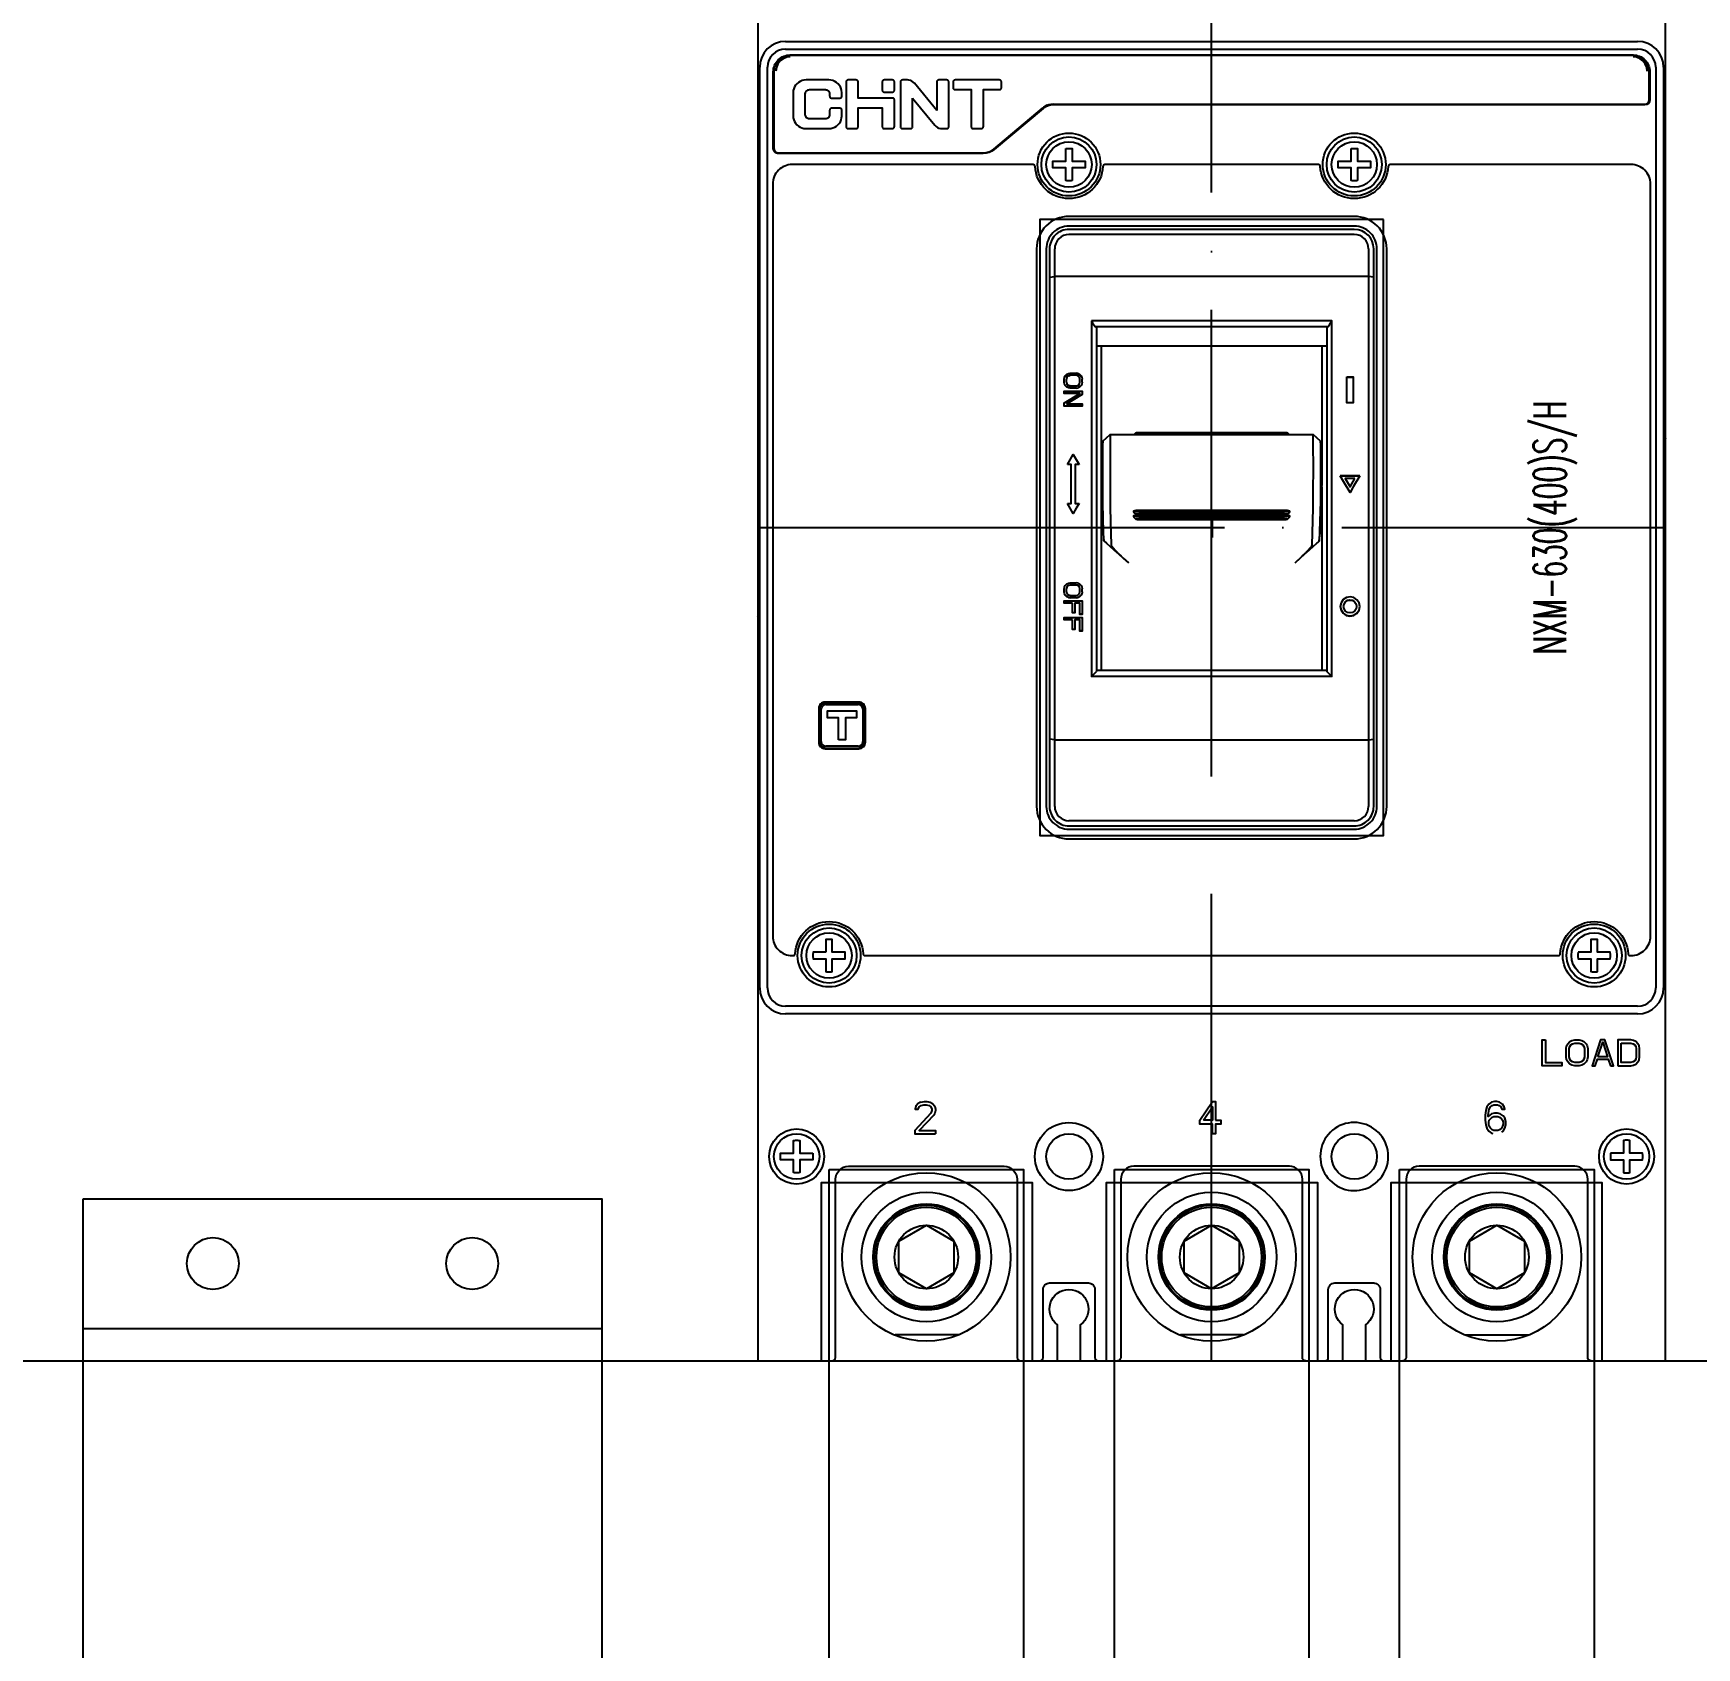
# Model space of a CAD drawing. Header units: millimetres. Extents: x 28713 to 59118, y -54378 to -19615.
# Drawn here: x 37760.6 to 38017.2, y -43842.1 to -43593.1 of the extents above; entities that cross this region are included whole.
import ezdxf

# ---------------------------------------------------------------- set-up
doc = ezdxf.new("R2010")
doc.units = ezdxf.units.MM
doc.header["$LTSCALE"] = 3
doc.linetypes.add('ACAD_ISO04W100', pattern=[30, 24, -3, 0, -3])
doc.linetypes.add('HIDDEN', pattern=[9.525, 6.35, -3.175])
for name, color, linetype in [('@.HIDDEN', 8, 'HIDDEN'), ('@.VISIBLE', 7, 'Continuous'), ('centerline', 6, 'ACAD_ISO04W100'), ('equipments', 2, 'Continuous'), ('TEXT', 7, 'Continuous')]:
    doc.layers.add(name, color=color, linetype=linetype)
doc.styles.add('Ann_w01', font='romans.shx', dxfattribs={"width": 0.6, "bigfont": 'chineset.shx'})

msp = doc.modelspace()

# ---------------------------------------------------------------- linework, layer by layer
at = {"layer": '@.HIDDEN', "linetype": 'HIDDEN'}
for p, q in [((37942.42, -43667.83), (37942.42, -43670.83)), ((37940.92, -43669.33), (37943.92, -43669.33))]:
    msp.add_line(p, q, dxfattribs=at)
at = {"layer": '@.VISIBLE'}
for p, q in [((37768.32, -43792.83), (37848.32, -43792.83)), ((37710.92, -43797.83), (38173.92, -43797.83))]:
    msp.add_line(p, q, dxfattribs=at)
for points in [[(37968.86, -43621.83), (37915.86, -43621.83), (37915.86, -43716.83), (37968.86, -43716.83)], [(37768.32, -43772.83), (37848.32, -43772.83), (37848.32, -44319.33), (37768.32, -44319.33)]]:
    msp.add_lwpolyline(points, close=True, dxfattribs=at)
at = {"layer": '@.VISIBLE', "color": 1}
msp.add_lwpolyline([(37883.36, -43768.33), (37913.36, -43768.33), (37913.36, -44329.33), (37883.36, -44329.33)], close=True, dxfattribs=at)
at = {"layer": '@.VISIBLE', "color": 2}
msp.add_lwpolyline([(37927.36, -43768.33), (37957.36, -43768.33), (37957.36, -44329.33), (37927.36, -44329.33)], close=True, dxfattribs=at)
at = {"layer": '@.VISIBLE', "color": 4}
msp.add_lwpolyline([(37971.36, -43768.33), (38001.36, -43768.33), (38001.36, -44329.33), (37971.36, -44329.33)], close=True, dxfattribs=at)
at = {"layer": '@.VISIBLE', "color": 2}
for centre in [(37788.32, -43782.83), (37828.32, -43782.83)]:
    msp.add_circle(centre, 4, dxfattribs=at)
at = {"layer": 'centerline'}
for p, q in [((37942.36, -43797.83), (37942.36, -43540.83)), ((37872.36, -43669.33), (38012.36, -43669.33))]:
    msp.add_line(p, q, dxfattribs=at)
at = {"layer": 'equipments'}
for p, q in [((37876.66, -43594.33), (38008.06, -43594.33)), ((37876.66, -43595.53), (38008.06, -43595.53)), ((37877.86, -43596.43), (37877.86, -43596.53)), ((37878.06, -43596.43), (37878.06, -43596.53)), ((37883.06, -43596.53), (37883.06, -43596.43)), ((37883.26, -43596.53), (37883.26, -43596.43)), ((37960.36, -43596.43), (37960.36, -43596.53)), ((37965.76, -43596.53), (37965.76, -43596.43)), ((37872.66, -43740.33), (37872.66, -43598.33)), ((37873.86, -43740.33), (37873.86, -43598.33)), ((38010.86, -43598.33), (38010.86, -43740.33)), ((38012.06, -43598.33), (38012.06, -43740.33)), ((37916.48, -43604.48), (37916.69, -43604.35)), ((37916.85, -43604.27), (37916.7, -43604.36)), ((37918.36, -43604.13), (37918.36, -43604.03)), ((37923.76, -43604.03), (37923.76, -43604.13)), ((38001.86, -43604.13), (38001.86, -43604.03)), ((38002.06, -43604.13), (38002.06, -43604.03)), ((38007.06, -43604.03), (38007.06, -43604.13)), ((38007.26, -43604.03), (38007.26, -43604.13)), ((37877.86, -43611.63), (37877.86, -43611.53)), ((37878.06, -43611.63), (37878.06, -43611.53)), ((37883.06, -43611.53), (37883.06, -43611.63)), ((37883.26, -43611.53), (37883.26, -43611.63)), ((37964.36, -43623.33), (37920.36, -43623.33)), ((37964.36, -43624.13), (37920.36, -43624.13)), ((37918.16, -43712.33), (37918.16, -43626.33)), ((37966.56, -43626.33), (37966.56, -43712.33)), ((37917.36, -43630.71), (37918.16, -43630.59)), ((37966.56, -43630.59), (37918.16, -43630.59)), ((37967.36, -43630.71), (37966.56, -43630.59)), ((37923.81, -43637.45), (37923.81, -43692.3)), ((37960.91, -43692.3), (37960.91, -43637.45)), ((37924.61, -43638.45), (37924.39, -43638.33)), ((37924.61, -43638.45), (37924.61, -43691.5)), ((37960.33, -43638.33), (37960.11, -43638.45)), ((37960.11, -43641.33), (37924.61, -43641.33)), ((37925.36, -43659.77), (37925.36, -43641.33)), ((37959.36, -43641.33), (37959.36, -43659.79)), ((37920.27, -43645.55), (37920.56, -43645.5)), ((37920.27, -43645.63), (37920.56, -43645.57)), ((37920.33, -43645.9), (37920.56, -43645.84)), ((37920.56, -43645.5), (37921.46, -43645.5)), ((37921.46, -43645.57), (37920.56, -43645.57)), ((37921.46, -43645.84), (37920.56, -43645.84)), ((37921.7, -43645.9), (37921.46, -43645.84)), ((37919.61, -43646.43), (37919.67, -43646.13)), ((37919.61, -43646.89), (37919.61, -43646.43)), ((37919.67, -43647.18), (37919.61, -43646.89)), ((37922.41, -43648.35), (37919.61, -43648.35)), ((37920.03, -43646.19), (37919.97, -43646.43)), ((37919.97, -43646.89), (37919.97, -43646.43)), ((37919.97, -43646.89), (37920.03, -43647.12)), ((37920.33, -43647.48), (37920.19, -43647.39)), ((37920.56, -43647.82), (37920.27, -43647.76)), ((37920.56, -43647.47), (37920.33, -43647.41)), ((37920.56, -43647.54), (37920.33, -43647.48)), ((37920.56, -43647.47), (37921.46, -43647.47)), ((37921.46, -43647.54), (37920.56, -43647.54)), ((37921.46, -43647.82), (37920.56, -43647.82)), ((37921.46, -43647.82), (37921.76, -43647.76)), ((37922.05, -43646.43), (37921.99, -43646.19)), ((37921.99, -43647.12), (37922.05, -43646.89)), ((37922.05, -43646.89), (37922.05, -43646.43)), ((37922.35, -43646.13), (37922.41, -43646.43)), ((37922.41, -43646.89), (37922.35, -43647.18)), ((37922.41, -43646.89), (37922.41, -43646.43)), ((37964.21, -43646.15), (37963.21, -43646.15)), ((37922.05, -43648.7), (37919.61, -43650.14)), ((37922.41, -43650.32), (37920.03, -43650.32)), ((37925.58, -43656), (37926.71, -43654.97)), ((37926.71, -43654.97), (37958.03, -43654.97)), ((37930.67, -43654.7), (37930.4, -43654.97)), ((37954.07, -43654.7), (37954.34, -43654.97)), ((37959.14, -43655.98), (37958.03, -43654.97)), ((37872.66, -43659.33), (37872.36, -43659.33)), ((37872.36, -43660.33), (37872.66, -43660.21)), ((37925.36, -43660.01), (37925.36, -43659.86)), ((37925.43, -43659.41), (37925.38, -43659.41)), ((37959.34, -43659.5), (37959.29, -43659.5)), ((37962.21, -43661.33), (37965.21, -43661.33)), ((37965.21, -43661.36), (37962.21, -43661.36)), ((38012.06, -43659.33), (38012.36, -43659.33)), ((38012.06, -43660.21), (38012.36, -43660.33)), ((37925.36, -43663.7), (37925.36, -43663.32)), ((37925.37, -43662.88), (37925.37, -43662.79)), ((37925.37, -43662.88), (37925.37, -43662.94)), ((37925.38, -43662.79), (37925.38, -43662.88)), ((37925.39, -43662.58), (37925.43, -43662.58)), ((37925.39, -43662.79), (37925.43, -43662.79)), ((37925.39, -43663.05), (37925.43, -43663.05)), ((37925.39, -43663.17), (37925.43, -43663.17)), ((37925.39, -43663.42), (37925.43, -43663.42)), ((37925.39, -43663.7), (37925.44, -43663.7)), ((37959.29, -43662.65), (37959.34, -43662.65)), ((37959.29, -43663.07), (37959.34, -43663.07)), ((37959.29, -43663.19), (37959.34, -43663.19)), ((37959.29, -43663.67), (37959.34, -43663.67)), ((37959.34, -43662.91), (37959.34, -43662.83)), ((37959.36, -43663.11), (37959.36, -43663.67)), ((37926.71, -43666.33), (37926.87, -43672.05)), ((37957.87, -43672.05), (37958.03, -43666.33)), ((37872.66, -43678.45), (37872.36, -43678.33)), ((37872.66, -43679.33), (37872.36, -43679.33)), ((37919.61, -43679.22), (37919.61, -43678.76)), ((37919.67, -43679.51), (37919.61, -43679.22)), ((37919.67, -43678.46), (37919.79, -43678.23)), ((37919.79, -43678.23), (37920.03, -43678)), ((37920.03, -43678.53), (37919.97, -43678.76)), ((37919.97, -43679.23), (37919.97, -43678.76)), ((37919.97, -43679.23), (37920.03, -43679.46)), ((37920.03, -43678), (37920.27, -43677.88)), ((37920.15, -43678.36), (37920.03, -43678.53)), ((37920.03, -43678.48), (37920.11, -43678.36)), ((37920.15, -43678.3), (37920.33, -43678.19)), ((37920.33, -43678.24), (37920.15, -43678.36)), ((37920.27, -43677.88), (37920.56, -43677.82)), ((37920.56, -43677.82), (37921.46, -43677.82)), ((37920.56, -43678.13), (37921.46, -43678.13)), ((37921.46, -43678.18), (37920.56, -43678.18)), ((37921.76, -43677.88), (37921.46, -43677.82)), ((37921.7, -43678.19), (37921.46, -43678.13)), ((37921.7, -43678.24), (37921.46, -43678.18)), ((37921.7, -43678.19), (37921.88, -43678.3)), ((37921.88, -43678.36), (37921.7, -43678.24)), ((37921.76, -43677.88), (37921.99, -43678)), ((37921.88, -43678.3), (37921.99, -43678.48)), ((37921.99, -43678.53), (37921.88, -43678.36)), ((37921.99, -43678), (37922.23, -43678.23)), ((37922.05, -43678.76), (37921.99, -43678.53)), ((37921.99, -43679.46), (37922.05, -43679.23)), ((37922.05, -43679.23), (37922.05, -43678.76)), ((37922.23, -43678.23), (37922.35, -43678.46)), ((37922.35, -43678.46), (37922.41, -43678.76)), ((37922.41, -43679.22), (37922.41, -43678.76)), ((38012.36, -43678.33), (38012.06, -43678.45)), ((38012.06, -43679.33), (38012.36, -43679.33)), ((37919.61, -43680.91), (37920.92, -43680.91)), ((37919.79, -43679.75), (37919.67, -43679.51)), ((37919.79, -43679.7), (37920.03, -43679.93)), ((37920.03, -43679.98), (37919.79, -43679.75)), ((37920.03, -43679.46), (37920.15, -43679.64)), ((37920.03, -43679.93), (37920.27, -43680.04)), ((37920.27, -43680.1), (37920.03, -43679.98)), ((37920.15, -43679.64), (37920.33, -43679.76)), ((37920.56, -43679.81), (37920.33, -43679.76)), ((37920.56, -43679.81), (37921.46, -43679.81)), ((37920.56, -43680.1), (37921.46, -43680.1)), ((37921.46, -43680.15), (37920.56, -43680.15)), ((37921.28, -43680.91), (37922.05, -43680.91)), ((37921.46, -43679.81), (37921.7, -43679.76)), ((37921.46, -43680.1), (37921.76, -43680.04)), ((37921.46, -43680.15), (37921.76, -43680.1)), ((37921.7, -43679.76), (37921.88, -43679.64)), ((37921.76, -43680.04), (37921.99, -43679.93)), ((37921.99, -43679.98), (37921.76, -43680.1)), ((37921.88, -43679.64), (37921.99, -43679.46)), ((37921.99, -43679.93), (37922.23, -43679.7)), ((37922.23, -43679.75), (37921.99, -43679.98)), ((37922.35, -43679.51), (37922.23, -43679.75)), ((37919.61, -43683.47), (37920.92, -43683.47)), ((37920.92, -43682.42), (37921.28, -43682.42)), ((37921.28, -43683.47), (37922.05, -43683.47)), ((37922.05, -43682.65), (37922.41, -43682.65)), ((37920.92, -43684.97), (37921.28, -43684.97)), ((37922.05, -43685.2), (37922.41, -43685.2)), ((37924.61, -43691.33), (37960.11, -43691.33)), ((37882.86, -43696.63), (37887.86, -43696.63)), ((37882.16, -43702.33), (37882.16, -43697.33)), ((37888.56, -43697.33), (37888.56, -43702.33)), ((37918.16, -43702.07), (37917.36, -43701.95)), ((37918.16, -43702.07), (37966.56, -43702.07)), ((37966.56, -43702.07), (37967.36, -43701.95)), ((37887.86, -43703.03), (37882.86, -43703.03)), ((37964.36, -43714.53), (37920.36, -43714.53)), ((38008.06, -43743.13), (37876.66, -43743.13)), ((38008.06, -43744.33), (37876.66, -43744.33)), ((37890.16, -43781.83), (37890.36, -43781.83)), ((37890.22, -43780.83), (37890.44, -43780.83)), ((37934.16, -43781.83), (37934.36, -43781.83)), ((37934.22, -43780.83), (37934.44, -43780.83)), ((37978.16, -43781.83), (37978.36, -43781.83)), ((37978.22, -43780.83), (37978.44, -43780.83)), ((37903.3, -43793.83), (37893.56, -43793.83)), ((37947.28, -43793.83), (37937.56, -43793.83)), ((37981.44, -43793.83), (37991.17, -43793.83))]:
    msp.add_line(p, q, dxfattribs=at)
for points in [[(37872.36, -43540.83), (37872.36, -43797.83), (37918.61, -43797.83), (37918.61, -43792.27, -3.106685), (37922.11, -43792.27), (37922.11, -43797.83), (37962.61, -43797.83), (37962.61, -43792.27, -3.106685), (37966.11, -43792.27), (37966.11, -43797.83), (38012.36, -43797.83), (38012.36, -43540.83), (37966.11, -43540.83), (37966.11, -43546.39, -3.106685), (37962.61, -43546.39), (37962.61, -43540.83), (37922.11, -43540.83), (37922.11, -43546.39, -3.106685), (37918.61, -43546.39), (37918.61, -43540.83)], [(38009.96, -43599.03), (38009.96, -43603.33, -0.414212), (38009.16, -43604.13), (37917.91, -43604.13), (37917.85, -43604.13), (37917.78, -43604.14), (37917.72, -43604.14), (37917.3, -43604.22), (37916.9, -43604.36), (37916.54, -43604.56), (37916.48, -43604.6), (37916.42, -43604.65), (37916.37, -43604.69), (37908.82, -43611.02, -0.176327), (37907.15, -43611.63), (37875.56, -43611.63, -0.414214), (37874.76, -43610.83), (37874.76, -43599.03, -0.414214), (37877.36, -43596.43), (38007.36, -43596.43, -0.414214)], [(38007.06, -43613.33), (37969.9, -43613.33, 0.398461), (37969.6, -43613.62, -0.947331), (37959.12, -43613.62, 0.398461), (37958.82, -43613.33), (37925.9, -43613.33, 0.398461), (37925.6, -43613.62, -0.947331), (37915.12, -43613.62, 0.398461), (37914.82, -43613.33), (37877.66, -43613.33, 0.414214), (37874.66, -43616.33), (37874.66, -43732.33, 0.414214), (37877.66, -43735.33), (37877.82, -43735.33, 0.398461), (37878.12, -43735.05, -0.947331), (37888.6, -43735.05, 0.398461), (37888.9, -43735.33), (37995.82, -43735.33, 0.398461), (37996.12, -43735.05, -0.947331), (38006.6, -43735.05, 0.398461), (38006.9, -43735.33), (38007.06, -43735.33, 0.414214), (38010.06, -43732.33), (38010.06, -43616.33, 0.414214)], [(37964.36, -43621.33), (37920.36, -43621.33, 0.414214), (37915.36, -43626.33), (37915.36, -43712.33, 0.414214), (37920.36, -43717.33), (37964.36, -43717.33, 0.414214), (37969.36, -43712.33), (37969.36, -43626.33, 0.414214)], [(37964.36, -43622.83), (37920.36, -43622.83, 0.414214), (37916.86, -43626.33), (37916.86, -43712.33, 0.414214), (37920.36, -43715.83), (37964.36, -43715.83, 0.414214), (37967.86, -43712.33), (37967.86, -43626.33, 0.414214)], [(37882.76, -43703.43), (37887.96, -43703.43, 0.414214), (37888.96, -43702.43), (37888.96, -43697.23, 0.414214), (37887.96, -43696.23), (37882.76, -43696.23, 0.414214), (37881.76, -43697.23), (37881.76, -43702.43, 0.414214)], [(37882.86, -43703.33), (37887.86, -43703.33, 0.414214), (37888.86, -43702.33), (37888.86, -43697.33, 0.414214), (37887.86, -43696.33), (37882.86, -43696.33, 0.414214), (37881.86, -43697.33), (37881.86, -43702.33, 0.414214)]]:
    msp.add_lwpolyline(points, format="xyb", close=True, dxfattribs=at)
for points in [[(38009.86, -43599.03, 0.414213), (38007.36, -43596.53), (37877.36, -43596.53, 0.414214), (37874.86, -43599.03), (37874.86, -43610.83, 0.414214), (37875.56, -43611.53), (37907.15, -43611.53, 0.176327), (37908.76, -43610.95), (37916.3, -43604.62)], [(37917.91, -43604.03), (38009.16, -43604.03, 0.414214), (38009.86, -43603.33), (38009.86, -43599.03)], [(37917.36, -43626.33), (37917.36, -43712.33, 0.414214), (37920.36, -43715.33), (37964.36, -43715.33, 0.414214), (37967.36, -43712.33), (37967.36, -43626.33)], [(37883.86, -43797.83, 0.414214), (37884.36, -43797.33), (37884.36, -43769.83, -0.414214), (37886.36, -43767.83), (37910.36, -43767.83, -0.414214), (37912.36, -43769.83), (37912.36, -43797.33, 0.414214), (37912.86, -43797.83)], [(37956.86, -43797.83, -0.414214), (37956.36, -43797.33), (37956.36, -43769.83, 0.414214), (37954.36, -43767.83), (37930.36, -43767.83, 0.414214), (37928.36, -43769.83), (37928.36, -43797.33, -0.414214), (37927.86, -43797.83)], [(38000.86, -43797.83, -0.414214), (38000.36, -43797.33), (38000.36, -43769.83, 0.414214), (37998.36, -43767.83), (37974.36, -43767.83, 0.414214), (37972.36, -43769.83), (37972.36, -43797.33, -0.414214), (37971.86, -43797.83)], [(37915.86, -43797.83, 0.414214), (37916.36, -43797.33), (37916.36, -43786.83, -0.414214), (37917.36, -43785.83), (37923.36, -43785.83, -0.414214), (37924.36, -43786.83)], [(37924.36, -43786.83), (37924.36, -43797.33, 0.414214), (37924.86, -43797.83)], [(37959.86, -43797.83, 0.414214), (37960.36, -43797.33), (37960.36, -43786.83, -0.414214), (37961.36, -43785.83), (37967.36, -43785.83, -0.414214), (37968.36, -43786.83), (37968.36, -43797.33, 0.414214), (37968.86, -43797.83)]]:
    msp.add_lwpolyline(points, format="xyb", dxfattribs=at)
for points in [[(37877.36, -43596.72), (37876.82, -43596.79), (37876.3, -43597), (37875.84, -43597.34), (37875.48, -43597.8), (37875.24, -43598.35), (37875.16, -43598.95)], [(38009.56, -43598.95), (38009.48, -43598.35), (38009.25, -43597.8), (38008.89, -43597.34), (38008.43, -43597), (38007.9, -43596.79), (38007.36, -43596.72)], [(37879.69, -43602.41), (37879.7, -43602.29), (37879.74, -43602.17), (37879.8, -43602.06), (37879.87, -43601.97), (37879.97, -43601.89), (37880.08, -43601.83), (37880.2, -43601.79), (37880.32, -43601.78), (37882.81, -43601.78), (37882.93, -43601.79), (37883.05, -43601.83), (37883.16, -43601.89), (37883.25, -43601.97), (37883.33, -43602.06), (37883.39, -43602.17), (37883.43, -43602.29), (37883.44, -43602.41), (37883.44, -43602.78), (37883.45, -43602.85), (37883.47, -43602.92), (37883.51, -43602.98), (37883.55, -43603.03), (37883.61, -43603.06), (37883.68, -43603.09), (37883.75, -43603.09), (37885, -43603.09), (37885.07, -43603.09), (37885.14, -43603.06), (37885.2, -43603.03), (37885.25, -43602.98), (37885.28, -43602.92), (37885.31, -43602.85), (37885.31, -43602.78), (37885.31, -43602.22), (37885.29, -43601.92), (37885.22, -43601.63), (37885.1, -43601.35), (37884.94, -43601.09), (37884.74, -43600.86), (37884.5, -43600.66), (37884.23, -43600.5), (37883.94, -43600.38), (37883.64, -43600.31), (37883.32, -43600.28), (37879.81, -43600.28), (37879.49, -43600.31), (37879.19, -43600.38), (37878.9, -43600.5), (37878.63, -43600.66), (37878.39, -43600.86), (37878.19, -43601.09), (37878.03, -43601.35), (37877.91, -43601.63), (37877.84, -43601.92), (37877.81, -43602.22), (37877.81, -43605.85)], [(37899.96, -43604.99), (37896.51, -43600.8), (37896.34, -43600.62), (37896.14, -43600.47), (37895.91, -43600.37), (37895.67, -43600.3), (37895.43, -43600.28), (37894.68, -43600.28), (37894.61, -43600.29), (37894.55, -43600.31), (37894.49, -43600.35), (37894.44, -43600.4), (37894.4, -43600.45), (37894.38, -43600.52), (37894.37, -43600.59), (37894.37, -43607.47), (37894.38, -43607.54), (37894.4, -43607.61), (37894.44, -43607.67), (37894.49, -43607.71), (37894.55, -43607.75), (37894.61, -43607.77), (37894.68, -43607.78), (37895.94, -43607.78), (37896, -43607.77), (37896.07, -43607.75), (37896.13, -43607.72), (37896.18, -43607.67), (37896.21, -43607.61), (37896.24, -43607.54), (37896.25, -43607.47), (37896.25, -43603.08)], [(37896.25, -43603.08), (37899.69, -43607.26), (37899.86, -43607.44), (37900.07, -43607.59), (37900.29, -43607.7), (37900.53, -43607.76), (37900.78, -43607.78), (37901.52, -43607.78), (37901.59, -43607.77), (37901.66, -43607.75), (37901.71, -43607.72), (37901.76, -43607.67), (37901.8, -43607.61), (37901.82, -43607.54), (37901.83, -43607.47), (37901.83, -43600.59), (37901.82, -43600.52), (37901.8, -43600.46), (37901.76, -43600.4), (37901.72, -43600.35), (37901.66, -43600.31), (37901.59, -43600.29), (37901.52, -43600.28), (37900.27, -43600.28), (37900.2, -43600.29), (37900.13, -43600.31), (37900.08, -43600.35), (37900.03, -43600.4), (37899.99, -43600.45), (37899.97, -43600.52), (37899.96, -43600.59), (37899.96, -43604.99)], [(37877.81, -43605.85), (37877.84, -43606.14), (37877.91, -43606.44), (37878.03, -43606.71), (37878.19, -43606.97), (37878.39, -43607.2), (37878.63, -43607.4), (37878.89, -43607.57), (37879.18, -43607.68), (37879.49, -43607.76), (37879.81, -43607.78), (37883.32, -43607.78), (37883.63, -43607.76), (37883.94, -43607.69), (37884.23, -43607.57), (37884.5, -43607.41), (37884.73, -43607.21), (37884.94, -43606.98), (37885.1, -43606.72), (37885.22, -43606.44), (37885.29, -43606.14), (37885.31, -43605.85), (37885.31, -43604.94), (37885.31, -43604.87), (37885.28, -43604.81), (37885.25, -43604.75), (37885.2, -43604.7), (37885.14, -43604.66), (37885.07, -43604.64), (37885, -43604.63), (37883.75, -43604.63), (37883.68, -43604.64), (37883.61, -43604.66), (37883.56, -43604.7), (37883.51, -43604.75), (37883.47, -43604.81), (37883.45, -43604.87), (37883.44, -43604.94), (37883.44, -43605.65), (37883.43, -43605.77), (37883.39, -43605.89), (37883.33, -43606), (37883.25, -43606.1), (37883.16, -43606.18), (37883.05, -43606.23), (37882.93, -43606.27), (37882.81, -43606.28), (37880.32, -43606.28), (37880.2, -43606.27), (37880.08, -43606.23), (37879.97, -43606.18), (37879.87, -43606.1), (37879.8, -43606), (37879.74, -43605.89), (37879.7, -43605.77), (37879.69, -43605.65), (37879.69, -43602.41)], [(37916.96, -43604.13), (37916.73, -43604.29), (37916.51, -43604.45), (37916.3, -43604.62)], [(37916.36, -43604.57), (37916.42, -43604.53), (37916.48, -43604.48), (37916.48, -43604.48)], [(37917.91, -43604.02), (37917.58, -43604.05), (37917.24, -43604.12), (37916.86, -43604.26), (37916.48, -43604.48)], [(37916.48, -43604.48), (37916.69, -43604.35), (37916.85, -43604.27), (37917.27, -43604.12), (37917.71, -43604.04), (37917.78, -43604.04), (37917.84, -43604.03), (37917.91, -43604.03)], [(37920.86, -43615.81), (37920.7, -43615.82), (37920.53, -43615.83), (37920.36, -43615.83), (37920.19, -43615.83), (37920.03, -43615.82), (37919.86, -43615.81), (37919.86, -43613.83), (37917.89, -43613.83), (37917.86, -43613.5), (37917.86, -43613.16), (37917.89, -43612.83), (37919.86, -43612.83), (37919.86, -43610.86)], [(37919.86, -43610.86), (37920.03, -43610.84), (37920.19, -43610.83), (37920.36, -43610.83), (37920.53, -43610.83), (37920.7, -43610.84), (37920.86, -43610.86), (37920.86, -43612.83), (37922.84, -43612.83), (37922.86, -43613.16), (37922.86, -43613.5), (37922.84, -43613.83), (37920.86, -43613.83), (37920.86, -43615.81)], [(37964.86, -43615.81), (37964.7, -43615.82), (37964.53, -43615.83), (37964.36, -43615.83), (37964.19, -43615.83), (37964.03, -43615.82), (37963.86, -43615.81), (37963.86, -43613.83), (37961.89, -43613.83), (37961.86, -43613.5), (37961.86, -43613.16), (37961.89, -43612.83), (37963.86, -43612.83), (37963.86, -43610.86)], [(37963.86, -43610.86), (37964.03, -43610.84), (37964.19, -43610.83), (37964.36, -43610.83), (37964.53, -43610.83), (37964.7, -43610.84), (37964.86, -43610.86), (37964.86, -43612.83), (37966.84, -43612.83), (37966.86, -43613.16), (37966.86, -43613.5), (37966.84, -43613.83), (37964.86, -43613.83), (37964.86, -43615.81)], [(37960.11, -43638.45), (37960.11, -43691.5), (37960.38, -43691.76), (37960.64, -43692.03), (37960.91, -43692.3), (37923.81, -43692.3), (37924.08, -43692.03), (37924.34, -43691.76), (37924.61, -43691.5)], [(37872.36, -43645.59), (37872.43, -43645.59), (37872.61, -43645.58), (37872.66, -43645.58)], [(37919.67, -43646.13), (37919.79, -43645.9), (37920.03, -43645.67), (37920.27, -43645.55)], [(37920.27, -43645.63), (37920.03, -43645.75), (37919.79, -43645.98), (37919.75, -43646.05), (37919.71, -43646.13)], [(37920.33, -43645.9), (37920.15, -43646.02), (37920.03, -43646.19)], [(37921.76, -43645.55), (37921.46, -43645.5), (37921.46, -43645.57), (37921.76, -43645.63)], [(37921.99, -43646.19), (37921.95, -43646.13), (37921.91, -43646.08), (37921.88, -43646.02), (37921.7, -43645.9)], [(37921.76, -43645.55), (37921.99, -43645.67), (37922.23, -43645.9), (37922.31, -43646.06), (37922.35, -43646.13)], [(37922.31, -43646.13), (37922.23, -43645.98), (37922.15, -43645.9), (37922.07, -43645.82), (37921.99, -43645.75), (37921.76, -43645.63)], [(38012.06, -43645.58), (38012.11, -43645.58), (38012.29, -43645.59), (38012.36, -43645.59)], [(37920.27, -43647.76), (37920.03, -43647.65), (37919.79, -43647.41), (37919.75, -43647.34), (37919.71, -43647.26), (37919.67, -43647.18)], [(37920.03, -43647.12), (37920.11, -43647.24), (37920.15, -43647.3), (37920.33, -43647.41)], [(37920.15, -43647.37), (37920.07, -43647.25), (37920.03, -43647.19)], [(37921.7, -43647.48), (37921.46, -43647.54), (37921.46, -43647.47), (37921.7, -43647.41)], [(37921.7, -43647.41), (37921.88, -43647.3), (37921.99, -43647.12)], [(37921.99, -43647.19), (37921.88, -43647.37), (37921.7, -43647.48)], [(37922.35, -43647.18), (37922.23, -43647.41), (37921.99, -43647.65), (37921.76, -43647.76)], [(37872.66, -43649.08), (37872.61, -43649.08), (37872.43, -43649.08), (37872.36, -43649.07)], [(38012.36, -43649.07), (38012.29, -43649.08), (38012.11, -43649.08), (38012.06, -43649.08)], [(37872.66, -43655.36), (37872.52, -43655.41), (37872.41, -43655.5), (37872.36, -43655.62)], [(37925.58, -43656.01), (37925.49, -43657.09), (37925.43, -43658.01)], [(37925.58, -43665.3), (37925.58, -43665.2), (37925.58, -43665.05), (37925.57, -43664.84), (37925.57, -43664.58), (37925.57, -43664.25), (37925.57, -43663.4), (37925.56, -43662.89), (37925.56, -43662.01), (37925.56, -43661.07), (37925.56, -43660.09), (37925.56, -43659.12), (37925.56, -43658.21), (37925.56, -43657.42), (37925.57, -43656.77), (37925.57, -43656.31), (37925.58, -43656.05), (37925.58, -43656.01), (37925.58, -43656)], [(37926.71, -43654.97), (37926.71, -43654.97), (37926.71, -43655.04), (37926.71, -43655.36), (37926.7, -43655.93), (37926.7, -43656.73), (37926.7, -43657.71), (37926.7, -43658.84), (37926.7, -43660.05), (37926.7, -43661.29), (37926.7, -43662.5), (37926.7, -43663.62), (37926.7, -43664.61), (37926.71, -43665.41), (37926.71, -43665.99), (37926.71, -43666.32), (37926.71, -43666.33)], [(37930.48, -43654.97), (37930.5, -43654.96), (37930.73, -43654.94), (37931.03, -43654.93), (37931.37, -43654.93), (37953.37, -43654.93), (37953.71, -43654.93), (37954.01, -43654.94), (37954.24, -43654.96), (37954.27, -43654.97)], [(37930.67, -43654.7), (37930.68, -43654.69), (37930.76, -43654.68), (37930.92, -43654.66), (37931.13, -43654.65), (37931.37, -43654.65)], [(37931.37, -43654.65), (37953.37, -43654.65), (37953.61, -43654.65), (37953.82, -43654.66), (37953.98, -43654.67), (37954.06, -43654.69), (37954.07, -43654.7)], [(37958.03, -43666.33), (37958.03, -43666.32), (37958.03, -43666), (37958.04, -43665.42), (37958.04, -43664.62), (37958.04, -43663.64), (37958.04, -43662.52), (37958.05, -43661.31), (37958.05, -43660.07), (37958.05, -43658.86), (37958.04, -43657.73), (37958.04, -43656.75), (37958.04, -43655.95), (37958.04, -43655.37), (37958.03, -43655.04), (37958.03, -43654.97)], [(37959.14, -43655.98), (37959.14, -43655.99), (37959.15, -43656.04), (37959.15, -43656.29), (37959.15, -43656.75), (37959.16, -43657.4), (37959.16, -43658.19), (37959.16, -43659.1), (37959.16, -43660.07), (37959.16, -43661.06), (37959.16, -43662.01), (37959.16, -43662.88), (37959.16, -43663.4), (37959.15, -43663.86), (37959.15, -43664.25), (37959.15, -43664.59), (37959.15, -43664.86), (37959.15, -43665.07), (37959.14, -43665.22), (37959.14, -43665.32)], [(37959.29, -43658.01), (37959.23, -43657.07), (37959.14, -43655.99)], [(38012.06, -43655.36), (38012.2, -43655.41), (38012.32, -43655.5), (38012.36, -43655.62)], [(37920.11, -43659.59), (37921.01, -43658.04), (37921.91, -43659.59)], [(37925.43, -43658.01), (37925.43, -43663.27), (37925.43, -43663.29), (37925.44, -43663.7), (37925.46, -43665.3)], [(37959.35, -43663.56), (37959.35, -43663.76), (37959.36, -43664.66), (37959.35, -43665.54), (37959.33, -43666.34), (37959.3, -43667.03), (37959.27, -43667.57), (37959.24, -43667.94), (37959.22, -43668.12), (37959.21, -43668.13), (37959.21, -43668.09), (37959.26, -43665.33), (37959.29, -43663.67), (37959.29, -43663.29), (37959.29, -43663.27), (37959.29, -43658.01)], [(37920.11, -43665.59), (37920.71, -43665.59), (37920.71, -43659.59), (37920.11, -43659.59)], [(37921.91, -43659.59), (37921.31, -43659.59), (37921.31, -43665.59), (37921.91, -43665.59)], [(37925.39, -43662.57), (37925.39, -43662.58), (37925.39, -43662.57), (37925.39, -43662.52), (37925.39, -43662.5), (37925.38, -43662.38), (37925.37, -43661.9), (37925.36, -43661.42), (37925.36, -43660.94), (37925.36, -43660.66), (37925.36, -43660.39), (37925.37, -43660.11), (37925.43, -43660.11)], [(37925.37, -43660.11), (37925.37, -43660.01), (37925.37, -43659.92), (37925.37, -43659.84), (37925.37, -43659.75), (37925.37, -43659.65), (37925.38, -43659.55), (37925.38, -43659.45), (37925.38, -43659.42), (37925.38, -43659.41)], [(37959.34, -43659.5), (37959.34, -43659.53), (37959.35, -43659.63), (37959.35, -43659.8), (37959.36, -43660.03), (37959.36, -43660.3), (37959.36, -43660.47), (37959.36, -43660.65), (37959.36, -43660.82), (37959.36, -43661.04), (37959.36, -43661.27), (37959.36, -43661.5), (37959.35, -43661.7), (37959.35, -43661.87), (37959.35, -43662.02), (37959.34, -43662.25), (37959.34, -43662.34), (37959.34, -43662.46), (37959.34, -43662.49), (37959.34, -43662.64), (37959.34, -43662.65)], [(37965.21, -43661.33), (37964.21, -43663.06), (37963.71, -43663.93), (37962.71, -43662.2), (37962.21, -43661.33)], [(37925.46, -43665.3), (37925.51, -43668.09), (37925.51, -43668.13), (37925.51, -43668.12), (37925.49, -43667.94), (37925.46, -43667.57), (37925.42, -43667.03), (37925.39, -43666.34), (37925.37, -43665.54), (37925.36, -43664.66), (37925.37, -43663.76), (37925.37, -43663.7)], [(37925.39, -43662.79), (37925.39, -43662.78), (37925.39, -43662.75), (37925.39, -43662.72), (37925.38, -43662.63), (37925.38, -43662.58)], [(37925.39, -43663.05), (37925.39, -43663.05), (37925.39, -43662.99), (37925.39, -43662.98), (37925.38, -43662.88), (37925.43, -43662.88)], [(37925.39, -43663.17), (37925.39, -43663.17), (37925.39, -43663.17), (37925.39, -43663.12), (37925.39, -43663.09), (37925.38, -43663.04)], [(37925.39, -43663.41), (37925.39, -43663.42), (37925.39, -43663.41), (37925.39, -43663.36), (37925.39, -43663.34), (37925.38, -43663.18)], [(37925.39, -43663.7), (37925.39, -43663.7), (37925.39, -43663.7), (37925.39, -43663.54), (37925.38, -43663.48), (37925.38, -43663.34)], [(37959.34, -43662.65), (37959.34, -43662.76), (37959.34, -43662.77), (37959.34, -43662.83), (37959.29, -43662.83)], [(37959.34, -43663.07), (37959.34, -43663.07), (37959.34, -43663.02), (37959.34, -43663), (37959.34, -43662.91), (37959.29, -43662.91)], [(37959.34, -43663.19), (37959.34, -43663.34), (37959.34, -43663.4), (37959.34, -43663.44), (37959.29, -43663.44)], [(37959.34, -43663.06), (37959.34, -43663.11), (37959.34, -43663.14), (37959.34, -43663.19), (37959.34, -43663.19)], [(37959.34, -43663.44), (37959.34, -43663.49), (37959.34, -43663.59), (37959.34, -43663.61), (37959.34, -43663.67), (37959.34, -43663.67)], [(37921.91, -43665.59), (37921.48, -43666.33), (37921.01, -43667.15), (37920.11, -43665.59)], [(37925.36, -43691.33), (37925.36, -43665.12), (37925.41, -43667.2), (37925.54, -43669.3), (37925.75, -43671.39), (37926.13, -43671.72), (37927.26, -43672.74), (37928.39, -43673.75), (37929.52, -43674.77)], [(37925.75, -43671.39), (37925.65, -43668.08), (37925.58, -43665.3)], [(37959.14, -43665.32), (37958.97, -43671.41), (37959.19, -43669.31), (37959.32, -43667.21), (37959.36, -43665.12), (37959.36, -43691.33)], [(37930.37, -43666.76), (37930.38, -43666.74), (37930.5, -43666.69), (37930.72, -43666.65), (37931.03, -43666.63), (37931.37, -43666.62), (37953.37, -43666.62), (37953.71, -43666.63), (37954.01, -43666.65), (37954.23, -43666.69), (37954.35, -43666.74), (37954.37, -43666.76)], [(37954.37, -43666.76), (37954.37, -43666.96), (37954.35, -43666.94), (37954.24, -43666.89), (37954.01, -43666.85), (37953.71, -43666.82), (37953.37, -43666.82), (37931.37, -43666.82), (37931.03, -43666.82), (37930.73, -43666.85), (37930.5, -43666.89), (37930.39, -43666.94), (37930.37, -43666.96), (37930.37, -43666.76)], [(37930.37, -43666.96), (37930.38, -43666.98), (37930.68, -43667.27)], [(37930.37, -43667.49), (37930.38, -43667.47), (37930.5, -43667.42), (37930.72, -43667.38), (37931.03, -43667.35), (37931.12, -43667.35)], [(37954.37, -43667.49), (37954.37, -43667.69), (37954.35, -43667.66), (37954.24, -43667.62), (37954.01, -43667.58), (37953.71, -43667.55), (37953.37, -43667.54), (37931.37, -43667.54), (37931.03, -43667.55), (37930.73, -43667.58), (37930.5, -43667.62), (37930.39, -43667.66), (37930.37, -43667.69), (37930.37, -43667.49)], [(37930.37, -43667.69), (37930.38, -43667.71), (37930.68, -43668)], [(37953.62, -43667.35), (37953.71, -43667.35), (37954.01, -43667.38), (37954.23, -43667.42), (37954.35, -43667.47), (37954.37, -43667.49)], [(37954.06, -43667.27), (37954.36, -43666.98), (37954.37, -43666.96)], [(37954.06, -43668), (37954.36, -43667.71), (37954.37, -43667.69)], [(37955.22, -43674.77), (37956.35, -43673.75), (37957.48, -43672.74), (37958.61, -43671.72), (37958.73, -43671.62), (37958.85, -43671.51), (37958.97, -43671.41)], [(37926.87, -43672.05), (37926.95, -43672.19), (37927.17, -43672.47), (37927.55, -43672.88), (37928.07, -43673.41), (37928.72, -43674.04), (37929.52, -43674.77)], [(37955.22, -43674.77), (37956.02, -43674.04), (37956.68, -43673.41), (37957.2, -43672.88), (37957.58, -43672.47), (37957.8, -43672.19), (37957.87, -43672.05)], [(37919.61, -43678.76), (37919.65, -43678.56), (37919.67, -43678.46)], [(37920.33, -43678.19), (37920.56, -43678.13), (37920.56, -43678.18), (37920.33, -43678.24)], [(37922.41, -43679.22), (37922.37, -43679.42), (37922.35, -43679.51)], [(37920.27, -43680.1), (37920.56, -43680.15), (37920.56, -43680.1), (37920.27, -43680.04)], [(37962.79, -43681.08), (37963, -43680.76), (37963.32, -43680.54), (37963.7, -43680.46), (37964.09, -43680.54), (37964.41, -43680.75), (37964.63, -43681.07)], [(37872.66, -43683.31), (37872.52, -43683.25), (37872.41, -43683.16), (37872.36, -43683.05)], [(37962.33, -43682.02), (37962.65, -43682.5), (37963.13, -43682.82), (37963.71, -43682.94), (37964.28, -43682.82), (37964.77, -43682.5), (37965.1, -43682.02)], [(38012.06, -43683.31), (38012.2, -43683.25), (38012.32, -43683.16), (38012.36, -43683.05)], [(37872.36, -43689.59), (37872.43, -43689.59), (37872.61, -43689.58), (37872.66, -43689.58)], [(38012.06, -43689.58), (38012.11, -43689.58), (38012.29, -43689.59), (38012.36, -43689.59)], [(37872.66, -43693.08), (37872.61, -43693.08), (37872.43, -43693.08), (37872.36, -43693.07)], [(38012.36, -43693.07), (38012.29, -43693.08), (38012.11, -43693.08), (38012.06, -43693.08)], [(37897.45, -43757.94), (37897.09, -43758.15), (37896.74, -43758.58), (37896.65, -43759), (37897.09, -43759), (37897.27, -43758.68), (37897.54, -43758.47), (37897.98, -43758.36), (37898.34, -43758.36), (37898.78, -43758.47), (37899.05, -43758.68), (37899.23, -43759), (37899.23, -43759.21), (37899.05, -43759.64), (37896.56, -43762.3), (37896.56, -43762.83), (37899.76, -43762.83)], [(37897.45, -43757.94), (37898.07, -43757.83), (37898.43, -43757.83), (37898.96, -43757.94), (37899.32, -43758.15), (37899.67, -43758.58), (37899.76, -43759), (37899.76, -43759.21), (37899.67, -43759.64), (37899.49, -43759.96), (37897.27, -43762.3), (37899.76, -43762.3), (37899.76, -43762.83)], [(37985.89, -43758.36), (37986.43, -43758.36), (37986.69, -43758.47), (37986.96, -43758.68), (37987.14, -43759), (37987.58, -43759), (37987.49, -43758.68), (37987.23, -43758.26), (37986.78, -43757.94), (37986.34, -43757.83), (37985.98, -43757.83), (37985.54, -43757.94), (37985.09, -43758.26), (37984.83, -43758.68), (37984.65, -43759.21), (37984.56, -43759.96), (37984.56, -43760.7), (37984.65, -43761.45), (37984.83, -43761.98), (37985.09, -43762.41), (37985.54, -43762.73), (37985.73, -43762.77)], [(37987.1, -43762.56), (37987.32, -43762.41), (37987.58, -43761.98), (37987.76, -43761.45), (37987.76, -43760.92), (37987.58, -43760.38), (37987.32, -43760.07), (37986.87, -43759.75), (37986.43, -43759.64), (37985.98, -43759.64), (37985.54, -43759.75), (37985.01, -43760.17), (37985.01, -43759.96), (37985.09, -43759.32), (37985.18, -43759), (37985.36, -43758.68), (37985.63, -43758.47), (37985.89, -43758.36)], [(37986.52, -43762.3), (37985.89, -43762.3), (37985.63, -43762.19), (37985.36, -43761.98), (37985.18, -43761.66), (37985.09, -43761.34), (37985.09, -43761.02), (37985.18, -43760.7), (37985.36, -43760.49), (37985.63, -43760.28), (37985.89, -43760.17)], [(37985.89, -43760.17), (37986.52, -43760.17), (37986.78, -43760.28), (37987.05, -43760.49), (37987.23, -43760.7), (37987.32, -43761.02), (37987.32, -43761.34), (37987.23, -43761.66), (37987.05, -43761.98), (37986.78, -43762.19), (37986.52, -43762.3)], [(37894.12, -43784.28), (37894.12, -43779.38), (37898.36, -43776.93), (37902.6, -43779.38)], [(37902.6, -43779.38), (37902.6, -43784.28), (37898.36, -43786.73), (37894.12, -43784.28)], [(37938.12, -43784.28), (37938.12, -43779.38), (37942.36, -43776.93), (37946.6, -43779.38)], [(37946.6, -43779.38), (37946.6, -43784.28), (37942.36, -43786.73), (37938.12, -43784.28)], [(37982.12, -43784.28), (37982.12, -43779.38), (37986.36, -43776.93), (37990.6, -43779.38)], [(37990.6, -43779.38), (37990.6, -43784.28), (37986.36, -43786.73), (37982.12, -43784.28)]]:
    msp.add_lwpolyline(points, dxfattribs=at)
for points in [[(37885.97, -43600.59), (37885.97, -43607.47), (37885.98, -43607.54), (37886, -43607.61), (37886.04, -43607.67), (37886.09, -43607.71), (37886.15, -43607.75), (37886.21, -43607.77), (37886.28, -43607.78), (37887.54, -43607.78), (37887.6, -43607.77), (37887.67, -43607.75), (37887.73, -43607.72), (37887.78, -43607.67), (37887.81, -43607.61), (37887.84, -43607.54), (37887.84, -43607.47), (37887.84, -43604.59), (37891.56, -43604.59), (37891.56, -43607.47), (37891.57, -43607.54), (37891.59, -43607.61), (37891.63, -43607.67), (37891.67, -43607.71), (37891.73, -43607.75), (37891.8, -43607.77), (37891.87, -43607.78), (37893.12, -43607.78), (37893.19, -43607.77), (37893.26, -43607.75), (37893.31, -43607.72), (37893.36, -43607.67), (37893.4, -43607.61), (37893.42, -43607.54), (37893.43, -43607.47), (37893.43, -43603.32), (37893.42, -43603.26), (37893.4, -43603.21), (37893.37, -43603.16), (37893.32, -43603.12), (37893.27, -43603.1), (37893.21, -43603.09), (37887.84, -43603.09), (37887.84, -43600.59), (37887.84, -43600.52), (37887.81, -43600.46), (37887.78, -43600.4), (37887.73, -43600.35), (37887.67, -43600.31), (37887.6, -43600.29), (37887.54, -43600.28), (37886.28, -43600.28), (37886.21, -43600.29), (37886.15, -43600.31), (37886.09, -43600.35), (37886.04, -43600.4), (37886, -43600.45), (37885.98, -43600.52)], [(37893.12, -43602.16), (37893.18, -43602.15), (37893.24, -43602.13), (37893.29, -43602.1), (37893.34, -43602.07), (37893.38, -43602.02), (37893.41, -43601.97), (37893.43, -43601.91), (37893.43, -43601.85), (37893.43, -43600.59), (37893.43, -43600.53), (37893.41, -43600.47), (37893.38, -43600.42), (37893.34, -43600.37), (37893.29, -43600.33), (37893.24, -43600.3), (37893.18, -43600.29), (37893.12, -43600.28), (37891.87, -43600.28), (37891.81, -43600.29), (37891.75, -43600.3), (37891.7, -43600.33), (37891.65, -43600.37), (37891.61, -43600.42), (37891.58, -43600.47), (37891.56, -43600.53), (37891.56, -43600.59), (37891.56, -43601.85), (37891.56, -43601.91), (37891.58, -43601.97), (37891.61, -43602.02), (37891.65, -43602.07), (37891.7, -43602.1), (37891.75, -43602.13), (37891.81, -43602.15), (37891.87, -43602.16)], [(37909.95, -43601.47), (37909.95, -43600.59), (37909.94, -43600.52), (37909.92, -43600.46), (37909.88, -43600.4), (37909.83, -43600.35), (37909.78, -43600.31), (37909.71, -43600.29), (37909.64, -43600.28), (37902.8, -43600.28), (37902.73, -43600.29), (37902.67, -43600.31), (37902.61, -43600.35), (37902.56, -43600.4), (37902.52, -43600.45), (37902.5, -43600.52), (37902.49, -43600.59), (37902.49, -43601.47), (37902.5, -43601.54), (37902.52, -43601.61), (37902.56, -43601.66), (37902.61, -43601.71), (37902.66, -43601.75), (37902.73, -43601.77), (37902.8, -43601.78), (37905.28, -43601.78), (37905.28, -43607.47), (37905.29, -43607.54), (37905.31, -43607.61), (37905.35, -43607.67), (37905.4, -43607.71), (37905.46, -43607.75), (37905.52, -43607.77), (37905.59, -43607.78), (37906.85, -43607.78), (37906.92, -43607.77), (37906.98, -43607.75), (37907.04, -43607.72), (37907.09, -43607.67), (37907.13, -43607.61), (37907.15, -43607.54), (37907.16, -43607.47), (37907.16, -43601.78), (37909.64, -43601.78), (37909.71, -43601.77), (37909.78, -43601.75), (37909.83, -43601.71), (37909.88, -43601.67), (37909.92, -43601.61), (37909.94, -43601.54)], [(37923.81, -43637.45), (37924, -43637.75), (37924.2, -43638.04), (37924.39, -43638.33), (37960.33, -43638.33), (37960.53, -43638.04), (37960.72, -43637.75), (37960.91, -43637.45)], [(37920.43, -43649.6), (37922.05, -43648.63), (37919.61, -43648.63), (37919.61, -43648.28), (37922.41, -43648.28), (37922.41, -43648.81), (37920.03, -43650.26), (37922.41, -43650.26), (37922.41, -43650.61), (37919.61, -43650.61), (37919.61, -43650.09)], [(37963.21, -43646.06), (37964.21, -43646.06), (37964.21, -43650.08), (37963.21, -43650.08)], [(37964.46, -43661.74), (37962.96, -43661.74), (37963.71, -43663.04)], [(37931.37, -43667.16), (37931.13, -43667.16), (37930.92, -43667.18), (37930.77, -43667.21), (37930.68, -43667.24), (37930.68, -43667.27), (37930.76, -43667.31), (37930.92, -43667.34), (37931.13, -43667.35), (37931.37, -43667.36), (37953.37, -43667.36), (37953.61, -43667.35), (37953.82, -43667.34), (37953.98, -43667.31), (37954.06, -43667.27), (37954.06, -43667.24), (37953.98, -43667.21), (37953.82, -43667.18), (37953.61, -43667.16), (37953.37, -43667.16)], [(37953.37, -43668.09), (37953.61, -43668.08), (37953.82, -43668.06), (37953.98, -43668.04), (37954.06, -43668), (37954.06, -43667.97), (37953.98, -43667.94), (37953.82, -43667.91), (37953.61, -43667.89), (37953.37, -43667.88), (37931.37, -43667.88), (37931.13, -43667.89), (37930.92, -43667.91), (37930.77, -43667.93), (37930.68, -43667.97), (37930.68, -43668), (37930.76, -43668.04), (37930.92, -43668.06), (37931.13, -43668.08), (37931.37, -43668.09)], [(37920.92, -43680.97), (37919.61, -43680.97), (37919.61, -43680.62), (37922.41, -43680.62), (37922.41, -43682.72), (37922.05, -43682.72), (37922.05, -43680.97), (37921.28, -43680.97), (37921.28, -43682.48), (37920.92, -43682.48)], [(37962.32, -43682.06), (37962.64, -43682.54), (37963.13, -43682.86), (37963.7, -43682.98), (37964.28, -43682.87), (37964.77, -43682.55), (37965.1, -43682.07), (37965.21, -43681.5), (37965.1, -43680.93), (37964.78, -43680.45), (37964.3, -43680.13), (37963.72, -43680.01), (37963.14, -43680.12), (37962.65, -43680.44), (37962.33, -43680.92), (37962.21, -43681.5)], [(37962.71, -43681.5), (37962.79, -43681.12), (37963, -43680.79), (37963.33, -43680.58), (37963.71, -43680.5), (37964.1, -43680.58), (37964.42, -43680.8), (37964.63, -43681.12), (37964.71, -43681.5), (37964.64, -43681.86), (37964.43, -43682.18), (37964.11, -43682.41), (37963.72, -43682.49), (37963.33, -43682.41), (37963.01, -43682.2), (37962.79, -43681.88)], [(37920.92, -43683.53), (37919.61, -43683.53), (37919.61, -43683.18), (37922.41, -43683.18), (37922.41, -43685.28), (37922.05, -43685.28), (37922.05, -43683.53), (37921.28, -43683.53), (37921.28, -43685.04), (37920.92, -43685.04)], [(37884.81, -43702.08), (37884.81, -43698.68), (37883.11, -43698.68), (37883.11, -43697.58), (37887.61, -43697.58), (37887.61, -43698.68), (37885.91, -43698.68), (37885.91, -43702.08)], [(37882.86, -43734.83), (37880.89, -43734.83), (37880.86, -43735.16), (37880.86, -43735.5), (37880.89, -43735.83), (37882.86, -43735.83), (37882.86, -43737.81), (37883.03, -43737.82), (37883.19, -43737.83), (37883.36, -43737.83), (37883.53, -43737.83), (37883.7, -43737.82), (37883.86, -43737.81), (37883.86, -43735.83), (37885.84, -43735.83), (37885.86, -43735.5), (37885.86, -43735.16), (37885.84, -43734.83), (37883.86, -43734.83), (37883.86, -43732.86), (37883.7, -43732.84), (37883.53, -43732.83), (37883.36, -43732.83), (37883.19, -43732.83), (37883.03, -43732.84), (37882.86, -43732.86)], [(37998.89, -43734.83), (37998.86, -43735.16), (37998.86, -43735.5), (37998.89, -43735.83), (38000.86, -43735.83), (38000.86, -43737.81), (38001.03, -43737.82), (38001.19, -43737.83), (38001.36, -43737.83), (38001.53, -43737.83), (38001.7, -43737.82), (38001.86, -43737.81), (38001.86, -43735.83), (38003.84, -43735.83), (38003.86, -43735.5), (38003.86, -43735.16), (38003.84, -43734.83), (38001.86, -43734.83), (38001.86, -43732.86), (38001.7, -43732.84), (38001.53, -43732.83), (38001.36, -43732.83), (38001.19, -43732.83), (38001.03, -43732.84), (38000.86, -43732.86), (38000.86, -43734.83)], [(37993.86, -43748.33), (37993.86, -43751.82), (37996.36, -43751.82), (37996.36, -43752.33), (37993.36, -43752.33), (37993.36, -43748.33)], [(38000.11, -43748.93), (38000.28, -43749.27), (38000.36, -43749.69), (38000.36, -43750.97), (38000.28, -43751.4), (38000.11, -43751.74), (37999.78, -43752.08), (37999.44, -43752.25), (37999.03, -43752.33), (37998.36, -43752.33), (37997.94, -43752.25), (37997.61, -43752.08), (37997.28, -43751.74), (37997.11, -43751.4), (37997.03, -43750.97), (37997.03, -43749.69), (37997.11, -43749.27), (37997.28, -43748.93), (37997.61, -43748.59), (37997.94, -43748.42), (37998.36, -43748.33), (37999.03, -43748.33), (37999.44, -43748.42), (37999.78, -43748.59)], [(38003.86, -43752.33), (38004.36, -43752.33), (38003.03, -43748.33), (38002.36, -43748.33), (38001.03, -43752.33), (38001.53, -43752.33), (38001.86, -43751.31), (38003.53, -43751.31)], [(38005.03, -43752.33), (38007.03, -43752.33), (38007.44, -43752.25), (38007.78, -43752.08), (38008.11, -43751.74), (38008.28, -43751.4), (38008.36, -43750.97), (38008.36, -43749.69), (38008.28, -43749.27), (38008.11, -43748.93), (38007.78, -43748.59), (38007.44, -43748.42), (38007.03, -43748.33), (38005.03, -43748.33)], [(37998.36, -43751.82), (37998.03, -43751.74), (37997.78, -43751.57), (37997.61, -43751.31), (37997.53, -43750.97), (37997.53, -43749.69), (37997.61, -43749.35), (37997.78, -43749.1), (37998.03, -43748.93), (37998.36, -43748.84), (37999.03, -43748.84), (37999.36, -43748.93), (37999.61, -43749.1), (37999.78, -43749.35), (37999.86, -43749.69), (37999.86, -43750.97), (37999.78, -43751.31), (37999.61, -43751.57), (37999.36, -43751.74), (37999.03, -43751.82)], [(38001.94, -43750.97), (38002.69, -43748.67), (38003.44, -43750.97)], [(38005.53, -43748.84), (38007.03, -43748.84), (38007.36, -43748.93), (38007.61, -43749.1), (38007.78, -43749.35), (38007.86, -43749.69), (38007.86, -43750.97), (38007.78, -43751.31), (38007.61, -43751.57), (38007.36, -43751.74), (38007.03, -43751.82), (38005.53, -43751.82)], [(37942.96, -43760.7), (37943.76, -43760.7), (37943.76, -43761.34), (37942.96, -43761.34), (37942.96, -43762.83), (37942.48, -43762.83), (37942.48, -43761.34), (37940.56, -43761.34), (37940.56, -43760.7), (37942.48, -43757.83), (37942.96, -43757.83)], [(37941.12, -43760.7), (37942.48, -43758.68), (37942.48, -43760.7)], [(37880.84, -43765.83), (37880.86, -43766.16), (37880.86, -43766.5), (37880.84, -43766.83), (37878.86, -43766.83), (37878.86, -43768.81), (37878.7, -43768.82), (37878.53, -43768.83), (37878.36, -43768.83), (37878.19, -43768.83), (37878.03, -43768.82), (37877.86, -43768.81), (37877.86, -43766.83), (37875.89, -43766.83), (37875.86, -43766.5), (37875.86, -43766.16), (37875.89, -43765.83), (37877.86, -43765.83), (37877.86, -43763.86), (37878.03, -43763.84), (37878.19, -43763.83), (37878.36, -43763.83), (37878.53, -43763.83), (37878.7, -43763.84), (37878.86, -43763.86), (37878.86, -43765.83)], [(38003.89, -43765.83), (38003.86, -43766.16), (38003.86, -43766.5), (38003.89, -43766.83), (38005.86, -43766.83), (38005.86, -43768.81), (38006.03, -43768.82), (38006.19, -43768.83), (38006.36, -43768.83), (38006.53, -43768.83), (38006.7, -43768.82), (38006.86, -43768.81), (38006.86, -43766.83), (38008.84, -43766.83), (38008.86, -43766.5), (38008.86, -43766.16), (38008.84, -43765.83), (38006.86, -43765.83), (38006.86, -43763.86), (38006.7, -43763.84), (38006.53, -43763.83), (38006.36, -43763.83), (38006.19, -43763.83), (38006.03, -43763.84), (38005.86, -43763.86), (38005.86, -43765.83)]]:
    msp.add_lwpolyline(points, close=True, dxfattribs=at)
at = {"layer": 'equipments', "color": 8}
for points in [[(37882.17, -43797.83), (37882.17, -43770.33), (37914.67, -43770.33), (37914.67, -43797.83)], [(37926.17, -43797.83), (37926.17, -43770.33), (37958.67, -43770.33), (37958.67, -43797.83)], [(37970.05, -43797.83), (37970.05, -43770.33), (38002.55, -43770.33), (38002.55, -43797.83)]]:
    msp.add_lwpolyline(points, dxfattribs=at)
at = {"layer": 'equipments'}
for centre, radius in [((37920.36, -43613.33), 4.85), ((37920.36, -43613.33), 4.25), ((37920.36, -43613.33), 3.5), ((37964.36, -43613.33), 4.85), ((37964.36, -43613.33), 4.25), ((37964.36, -43613.33), 3.5), ((37883.36, -43735.33), 4.85), ((38001.36, -43735.33), 4.85), ((37883.36, -43735.33), 4.25), ((37883.36, -43735.33), 3.5), ((38001.36, -43735.33), 4.25), ((38001.36, -43735.33), 3.5), ((37920.36, -43766.33), 5.25), ((37878.36, -43766.33), 4.25), ((37878.36, -43766.33), 3.5), ((37920.36, -43766.33), 3.5), ((37964.36, -43766.33), 3.5), ((38006.36, -43766.33), 4.25), ((38006.36, -43766.33), 3.5), ((37898.36, -43781.83), 13), ((37942.36, -43781.83), 13), ((37986.36, -43781.83), 13), ((37898.36, -43781.83), 10), ((37898.36, -43781.83), 8.2), ((37898.36, -43781.83), 8), ((37898.36, -43781.83), 7.7), ((37942.36, -43781.83), 10), ((37942.36, -43781.83), 8.2), ((37942.36, -43781.83), 8), ((37942.36, -43781.83), 7.7), ((37986.36, -43781.83), 10), ((37986.36, -43781.83), 8.2), ((37986.36, -43781.83), 8), ((37986.36, -43781.83), 7.7), ((37898.36, -43781.83), 4.9), ((37942.36, -43781.83), 4.9), ((37986.36, -43781.83), 4.9)]:
    msp.add_circle(centre, radius, dxfattribs=at)
for centre, radius, start, end in [((37876.66, -43598.33), 4, 90, 180), ((38008.06, -43598.33), 4, 0, 90), ((37876.66, -43598.33), 2.8, 90, 180), ((38008.06, -43598.33), 2.8, 360, 90), ((37920.36, -43626.33), 3, 89.9981, 180), ((37920.36, -43626.33), 2.2, 89.9989, 180.0007), ((37964.36, -43626.33), 3, 0, 90), ((37964.36, -43626.33), 2.2, 359.9993, 90.0011), ((37882.86, -43697.33), 0.7, 90.0017, 179.9983), ((37887.86, -43697.33), 0.7, 0.0017, 89.9983), ((37882.86, -43702.33), 0.7, 180.0017, 269.9983), ((37887.86, -43702.33), 0.7, 270.0017, 359.9983), ((37920.36, -43712.33), 2.2, 179.9891, 270.0109), ((37964.36, -43712.33), 2.2, 269.9891, 0.0109), ((37876.66, -43740.33), 4, 180, 270), ((37876.66, -43740.33), 2.8, 180, 270), ((38008.06, -43740.33), 4, 270, 0), ((38008.06, -43740.33), 2.8, 270, 0), ((37964.36, -43766.33), 5.25, 355.2284, 314.0406), ((37964.36, -43766.33), 5.25, 314.0858, 354.8736)]:
    msp.add_arc(centre, radius, start, end, dxfattribs=at)

# ---------------------------------------------------------------- texts
at = {"layer": 'TEXT', "insert": (37995.35, -43669.33), "char_height": 5, "attachment_point": 5, "rotation": 90, "style": 'Ann_w01'}
msp.add_mtext('\\A1;NXM-630(400)S/H', dxfattribs=at)

doc.saveas('drawing.dxf')
